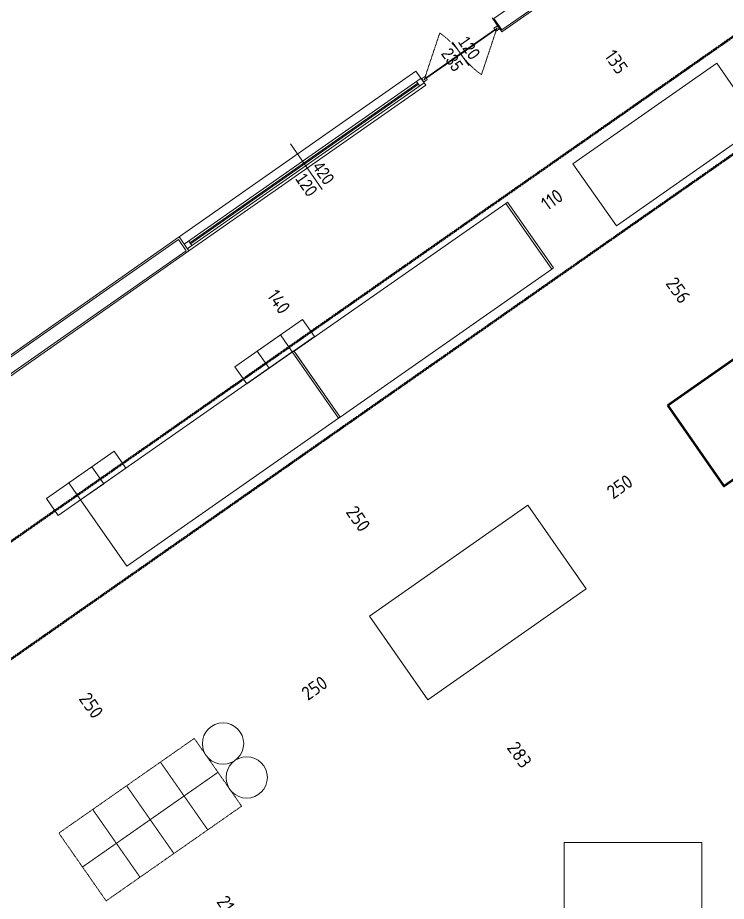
# Model space of a CAD drawing. Header units: millimetres. Extents: x 8265 to 78888, y 1905 to 34251.
# Drawn here: x 40386 to 41415, y 24198 to 25481 of the extents above; entities that cross this region are included whole.
import ezdxf

# ---------------------------------------------------------------- set-up
doc = ezdxf.new("R2010")
doc.units = ezdxf.units.MM
for name, pattern in [('HIDDEN2', [0.175, 0.125, -0.05]), ('HIDDEN3', [0.25, 0.125, -0.125]), ('TRATTEGGIATA2', [0.375, 0.25, -0.125])]:
    doc.linetypes.add(name, pattern=pattern)
doc.layers.get('Defpoints').update_dxf_attribs({"lineweight": 0})
for name, color, linetype, lineweight in [('430_TAVOLATI_001-AM_0', 3, 'Continuous', 0), ('437_RIVESTIMENTI_001-AM_0', 13, 'Continuous', 0), ('439_TESTI_SERRAMENTI_001-AM_0', 11, 'Continuous', 0), ('440_ALTRI_ELEMENTI_001-AM_0', 31, 'Continuous', 50), ('441_SERRAMENTI_001-AM_0', 1, 'Continuous', 0), ('461_LAYOUT_SCHEMA_001-AM_0', 11, 'Continuous', 50), ('461_LAYOUT_SCHEMATICO_001-AM_0', 11, 'Continuous', 0), ('461_SCHEMATICO_0', 11, 'Continuous', 0), ('464_LAY_OUT_TQ_001-AM_0', 2, 'Continuous', 0), ('AM_0', 7, 'Continuous', 50)]:
    doc.layers.add(name, color=color, linetype=linetype, lineweight=lineweight)
doc.styles.add('QUOTE', font='arial.ttf', dxfattribs={"width": 0.8})
doc.styles.get("Standard").update_dxf_attribs({"font": 'isocp.shx'})
doc.dimstyles.new('Quote Svl$0', dxfattribs={"dimscale": 100, "dimtxt": 0.2, "dimasz": 0.15, "dimexe": 0, "dimexo": 0.2, "dimgap": 0.1, "dimtad": 1, "dimdec": 0, "dimdsep": 46, "dimtxsty": 'Standard', "dimblk": 'ARCHTICK', "dimcen": 0.2, "dimse1": 1, "dimse2": 1, "dimsd1": 1, "dimsd2": 1, "dimclrd": 256, "dimclre": 256, "dimclrt": 256, "dimadec": 0, "dimazin": 2, "dimtp": 0.1, "dimtm": 0.1, "dimtfac": 0.71, "dimtdec": 0, "dimtmove": 0, "dimatfit": 3, "dimldrblk": 'ARCHTICK', "dimfxl": 1, "dimtzin": 0, "dimlwd": -1, "dimlwe": -1, "dimarcsym": 0})

# ---------------------------------------------------------------- blocks, each defined once
blk = doc.blocks.new('*D224')
at = {"layer": 'Defpoints', "color": 0, "transparency": 16777216}
for p in [(40707.9, 25114.9, -3.8), (40707.9, 25114.9), (40789.6, 24998.3, 3.1)]:
    blk.add_point(p, dxfattribs=at)
at = {"layer": '464_LAY_OUT_TQ_001-AM_0', "transparency": 16777216, "insert": (40765.2, 25068.1), "char_height": 20, "attachment_point": 5, "rotation": 305}
blk.add_mtext('140', dxfattribs=at)
blk = doc.blocks.new('_ArchTick')
at = {"layer": 'AM_0', "color": 0, "const_width": 0.15}
blk.add_lwpolyline([(-0.5, -0.5), (0.5, 0.5)], dxfattribs=at)
blk = doc.blocks.new('*D225')
at = {"layer": 'Defpoints', "color": 0, "transparency": 16777216}
for p in [(40707.9, 25114.9, -3.8), (40707.9, 25114.9), (40789.6, 24998.3, 3.1)]:
    blk.add_point(p, dxfattribs=at)
at = {"layer": '464_LAY_OUT_TQ_001-AM_0', "transparency": 16777216, "insert": (40765.2, 25068.1), "char_height": 20, "attachment_point": 5, "rotation": 305}
blk.add_mtext('140', dxfattribs=at)
blk = doc.blocks.new('*D227')
at = {"layer": 'Defpoints', "color": 0, "transparency": 16777216}
for p in [(41172.1, 25439.9, 0), (41277.2, 25349.9), (41248.8, 25330.1)]:
    blk.add_point(p, dxfattribs=at)
at = {"layer": '464_LAY_OUT_TQ_001-AM_0', "transparency": 16777216, "insert": (41255.2, 25416.3), "char_height": 20, "attachment_point": 5, "rotation": 304.9495}
blk.add_mtext('135', dxfattribs=at)
blk = doc.blocks.new('*D335')
at = {"layer": 'Defpoints', "color": 0, "transparency": 16777216}
for p in [(41218.3, 25231.4), (41254.2, 25180, 3.1), (41164.2, 25117.1, 3.1)]:
    blk.add_point(p, dxfattribs=at)
at = {"layer": '464_LAY_OUT_TQ_001-AM_0', "transparency": 16777216, "insert": (41161.9, 25216.3), "char_height": 20, "attachment_point": 5, "rotation": 34.9465}
blk.add_mtext('110', dxfattribs=at)
blk = doc.blocks.new('*D337')
at = {"layer": 'Defpoints', "color": 0, "transparency": 16777216}
for p in [(40548.4, 24673.3, 3.1), (40404.8, 24573), (40494.9, 24330.9, 3.1)]:
    blk.add_point(p, dxfattribs=at)
at = {"layer": '464_LAY_OUT_TQ_001-AM_0', "transparency": 16777216, "insert": (40492.8, 24482), "char_height": 20, "attachment_point": 5, "rotation": 304.9464}
blk.add_mtext('250', dxfattribs=at)
blk = doc.blocks.new('*D338')
at = {"layer": 'Defpoints', "color": 0, "transparency": 16777216}
for p in [(40858.2, 24889.8, 3.1), (40792.6, 24844), (40896.5, 24611.6, 3.1)]:
    blk.add_point(p, dxfattribs=at)
at = {"layer": '464_LAY_OUT_TQ_001-AM_0', "transparency": 16777216, "insert": (40880.6, 24753), "char_height": 20, "attachment_point": 5, "rotation": 304.9464}
blk.add_mtext('250', dxfattribs=at)
blk = doc.blocks.new('*D339')
at = {"layer": 'Defpoints', "color": 0, "transparency": 16777216}
for p in [(40896.5, 24611.6, 3.1), (40930.9, 24562.4), (40691.6, 24468.4, 3.1)]:
    blk.add_point(p, dxfattribs=at)
at = {"layer": '464_LAY_OUT_TQ_001-AM_0', "transparency": 16777216, "insert": (40817, 24507.2), "char_height": 20, "attachment_point": 5, "rotation": 34.9464}
blk.add_mtext('250', dxfattribs=at)
blk = doc.blocks.new('A$C502D57FE')
at = {"linetype": 'HIDDEN3'}
for points in [[(0, 60), (0, 0), (60, 0), (60, 60), (0, 60)], [(60, 60), (60, 0), (120, 0), (120, 60), (60, 60)], [(120, 60), (120, 0), (180, 0), (180, 60), (120, 60)], [(180, 60), (180, 0), (240, 0), (240, 60), (180, 60)], [(0, 0), (0, -60), (60, -60), (60, 0), (0, 0)], [(60, 0), (60, -60), (120, -60), (120, 0), (60, 0)], [(120, 0), (120, -60), (180, -60), (180, 0), (120, 0)], [(180, 0), (180, -60), (240, -60), (240, 0), (180, 0)]]:
    blk.add_lwpolyline(points, dxfattribs=at)
blk = doc.blocks.new('*D322')
at = {"layer": 'Defpoints', "color": 0, "transparency": 16777216}
for p in [(40612.8, 24266.9), (40616.1, 24269.2), (40741.7, 24089.5)]:
    blk.add_point(p, dxfattribs=at)
at = {"layer": '464_LAY_OUT_TQ_001-AM_0', "transparency": 16777216, "insert": (40692, 24188.5), "char_height": 20, "attachment_point": 5, "rotation": 304.9464}
blk.add_mtext('219', dxfattribs=at)
blk = doc.blocks.new('*D327')
at = {"layer": 'Defpoints', "color": 0, "transparency": 16777216}
for p in [(41255.5, 25178.2), (41402.1, 24968.4), (41402.1, 24968.4)]:
    blk.add_point(p, dxfattribs=at)
at = {"layer": '464_LAY_OUT_TQ_001-AM_0', "transparency": 16777216, "insert": (41345.2, 25084.8), "char_height": 20, "attachment_point": 5, "rotation": 304.9464}
blk.add_mtext('256', dxfattribs=at)
blk = doc.blocks.new('*D328')
at = {"layer": 'Defpoints', "color": 0, "transparency": 16777216}
for p in [(41374, 24855), (41374.1, 24854.8), (41169.2, 24711.9)]:
    blk.add_point(p, dxfattribs=at)
at = {"layer": '464_LAY_OUT_TQ_001-AM_0', "transparency": 16777216, "insert": (41260.3, 24799.6), "char_height": 20, "attachment_point": 5, "rotation": 34.9457}
blk.add_mtext('250', dxfattribs=at)
blk = doc.blocks.new('*D333')
at = {"layer": 'Defpoints', "color": 0, "transparency": 16777216}
for p in [(41017.1, 24515.1), (41017.1, 24515.1), (41179.7, 24282.8)]:
    blk.add_point(p, dxfattribs=at)
at = {"layer": '464_LAY_OUT_TQ_001-AM_0', "transparency": 16777216, "insert": (41114.8, 24410.4), "char_height": 20, "attachment_point": 5, "rotation": 305}
blk.add_mtext('283', dxfattribs=at)

msp = doc.modelspace()

# ---------------------------------------------------------------- linework, layer by layer
at = {"layer": '430_TAVOLATI_001-AM_0'}
for p, q in [((41301.4, 25636.1), (41077.6, 25479.3)), ((41314.9, 25621.1), (41089.1, 25463)), ((40177.6, 24849.1), (40619.3, 25158.5)), ((40619.3, 25158.5), (40630.7, 25142.1)), ((40630.7, 25142.1), (40147.4, 24803.6))]:
    msp.add_line(p, q, dxfattribs=at)
msp.add_lwpolyline([(41077.6, 25479.3), (41089.1, 25463)], dxfattribs=at)
at = {"layer": '437_RIVESTIMENTI_001-AM_0'}
for p, q in [((41315.7, 25618.6), (41089.3, 25460.1)), ((41074.9, 25480.5), (41089.3, 25460.1)), ((40180.1, 24853.9), (40620.3, 25162.2)), ((40620.3, 25162.2), (40634.6, 25141.8)), ((40634.6, 25141.8), (40155.5, 24806.2))]:
    msp.add_line(p, q, dxfattribs=at)
at = {"layer": '440_ALTRI_ELEMENTI_001-AM_0', "linetype": 'TRATTEGGIATA2'}
for p, q in [((40165, 24572.5), (41461.8, 25478.9)), ((40165, 24401.7), (41507.3, 25339.9))]:
    msp.add_line(p, q, dxfattribs=at)
at = {"layer": '441_SERRAMENTI_001-AM_0'}
for points in [[(41077.7, 25465.3), (41081.8, 25468.2)], [(41081.8, 25468.2), (41084.6, 25466.8)], [(41029, 25428.5), (41079.8, 25464)], [(41080.4, 25463.2), (41029.6, 25427.6)], [(41079, 25463.5), (41077.7, 25465.3)], [(41080.9, 25460.8), (41079.6, 25462.6)], [(41079.8, 25464), (41080.4, 25463.2)], [(41084.9, 25463.7), (41080.9, 25460.8)], [(41082.7, 25465.5), (41081.1, 25464.3)], [(41081.3, 25465.7), (41082.5, 25464.1)], [(41084.6, 25466.8), (41084.9, 25463.7)], [(41017.4, 25445), (41041.1, 25411.1)], [(41029, 25428.5), (40978.2, 25392.9)], [(40978.8, 25392.1), (41029.6, 25427.6)], [(41029.6, 25427.6), (41029, 25428.5)], [(41029.6, 25427.6), (41029, 25428.5)], [(40620.3, 25162.2), (40964.4, 25403.1)], [(40964.4, 25403.1), (40978.7, 25382.6)], [(40971.8, 25392.5), (40627.7, 25151.6)], [(40977.7, 25395.3), (40973.6, 25392.5)], [(40973.6, 25392.5), (40974, 25389.3)], [(40975.8, 25390.6), (40977.5, 25391.8)], [(40976.1, 25392), (40977.2, 25390.4)], [(40976.8, 25387.9), (40980.9, 25390.8)], [(40979, 25393.5), (40977.7, 25395.3)], [(40978.2, 25392.9), (40978.8, 25392.1)], [(40980.9, 25390.8), (40979.6, 25392.7)], [(40976.4, 25385.9), (40632.3, 25145)], [(40634.6, 25141.8), (40978.7, 25382.6)], [(40967, 25385.4), (40636, 25153.7)], [(40968.1, 25383.8), (40637.2, 25152.1)], [(40969.8, 25381.3), (40965.3, 25387.9)], [(40974, 25389.3), (40976.8, 25387.9)], [(40782, 25297.4), (40828.3, 25231.2)], [(40638.9, 25149.6), (40632.3, 25145)], [(40638.9, 25149.6), (40634.3, 25156.2)]]:
    msp.add_lwpolyline(points, dxfattribs=at)
at = {"layer": '441_SERRAMENTI_001-AM_0', "linetype": 'HIDDEN2'}
for points in [[(40976.6, 25391.2), (40999, 25458.3)], [(41081.9, 25464.9), (41059.5, 25397.8)]]:
    msp.add_lwpolyline(points, dxfattribs=at)
for points in [[(40999, 25458.3, -0.087489), (41029.3, 25428.1)], [(41059.5, 25397.8, -0.087489), (41029.3, 25428.1)]]:
    msp.add_lwpolyline(points, format="xyb", dxfattribs=at)
at = {"layer": '461_LAYOUT_SCHEMA_001-AM_0'}
msp.add_lwpolyline([(41330, 24917.9), (41447.7, 25000.2), (41530, 24882.5), (41412.2, 24800.2)], close=True, dxfattribs=at)
at = {"layer": '461_LAYOUT_SCHEMATICO_001-AM_0'}
for points in [[(41192.4, 25268.5), (41401.5, 25414.6), (41463.8, 25323.9), (41255.5, 25178.2)], [(40787.7, 24996.1), (41095.1, 25210.9), (41161.8, 25115.4), (40854.4, 24900.6)], [(41095.1, 25210.9), (41097.5, 25212.6), (41164.2, 25117.1), (41161.8, 25115.4)], [(40817, 25017.8), (40718.7, 24949.1), (40701.5, 24973.6), (40799.8, 25042.4)], [(40733.8, 24996.3), (40767.5, 25019.8), (40784.6, 24995.2), (40751, 24971.7)], [(40477.3, 24780.4), (40784.6, 24995.2), (40851.9, 24898.9), (40544.6, 24684.1)], [(40784.6, 24995.2), (40787.1, 24996.9), (40854.4, 24900.6), (40851.9, 24898.9)], [(40543.2, 24826.5), (40444.9, 24757.7), (40427.7, 24782.3), (40526.1, 24851.1)], [(40460.1, 24805), (40493.7, 24828.4), (40510.9, 24803.8), (40477.3, 24780.4)], [(40896.7, 24611.4), (40981.6, 24490.1), (41211.7, 24651.3), (41126.9, 24772.6)]]:
    msp.add_lwpolyline(points, close=True, dxfattribs=at)
for centre in [(40684.2, 24426.6), (40718.6, 24377.4)]:
    msp.add_circle(centre, 30, dxfattribs=at)
at = {"layer": '461_SCHEMATICO_0'}
msp.add_lwpolyline([(41179.7, 24282.8), (41379.7, 24282.8), (41379.7, 24167.8), (41179.7, 24167.8)], close=True, dxfattribs=at)

# ---------------------------------------------------------------- block references
at = {"layer": '461_LAYOUT_SCHEMATICO_001-AM_0', "rotation": 34.94644281952723}
msp.add_blockref('A$C502D57FE', (40480.1, 24247.4), dxfattribs=at)

# ---------------------------------------------------------------- texts
at = {"layer": '439_TESTI_SERRAMENTI_001-AM_0', "char_height": 18, "attachment_point": 5, "rotation": 305, "style": 'QUOTE'}
for s, insert in [('120\\P235', (41029.3, 25428.1, 0.3)), ('420\\P120', (40817.6, 25246.5, 1.8))]:
    msp.add_mtext(s, dxfattribs=dict(at, insert=insert))

# ---------------------------------------------------------------- dimensions: what is measured, and where the dimension line sits
at = {"layer": '464_LAY_OUT_TQ_001-AM_0'}
for p1, p2, distance, override, picture, middle in [((41172.1, 25439.9, 0), (41248.8, 25330.1), 34.7, {"dimrnd": 5, "dimfxl": 0}, '*D227', (41255.2, 25416.3)), ((41164.2, 25117.1, 3.1), (41254.2, 25180, 3.1), 62.7, {"dimrnd": 5, "dimfxl": 0}, '*D335', (41161.9, 25216.3)), ((41255.5, 25178.2), (41402.1, 24968.4), 0, {"dimtmove": 1}, '*D327', (41345.2, 25084.8)), ((40789.6, 24998.3, 3.1), (40707.9, 25114.9, -3.8), 0, {"dimrnd": 5, "dimfxl": 0}, '*D224', (40765.2, 25068.1)), ((40789.6, 24998.3, 3.1), (40707.9, 25114.9, -3.8), 0, {"dimrnd": 5, "dimfxl": 0}, '*D225', (40765.2, 25068.1)), ((41169.2, 24711.9), (41374, 24855), -0.2, {"dimtmove": 1}, '*D328', (41260.3, 24799.6))]:
    dim = msp.add_aligned_dim(p1=p1, p2=p2, distance=distance, dimstyle='Quote Svl$0', override=override, dxfattribs=at)
    dim.commit()
    dim.dimension.update_dxf_attribs({"geometry": picture, "text_midpoint": middle})
for base, p1, p2, picture, middle in [((40792.6, 24844), (40896.5, 24611.6, 3.1), (40858.2, 24889.8, 3.1), '*D338', (40880.6, 24753)), ((40404.8, 24573), (40494.9, 24330.9, 3.1), (40548.4, 24673.3, 3.1), '*D337', (40492.8, 24482))]:
    dim = msp.add_linear_dim(base=base, p1=p1, p2=p2, angle=304.9464, dimstyle='Quote Svl$0', override={"dimtmove": 1}, dxfattribs=at)
    dim.commit()
    dim.dimension.update_dxf_attribs({"geometry": picture, "text_midpoint": middle})
for p1, p2, distance, picture, middle in [((40691.6, 24468.4, 3.1), (40896.5, 24611.6, 3.1), -60, '*D339', (40817, 24507.2)), ((41179.7365, 24282.8497), (41017.1426, 24515.0578), 0, '*D333', (41114.8242, 24410.4264)), ((40741.7, 24089.5), (40616.1, 24269.2), 4.1, '*D322', (40692, 24188.5))]:
    dim = msp.add_aligned_dim(p1=p1, p2=p2, distance=distance, dimstyle='Quote Svl$0', dxfattribs=at)
    dim.commit()
    dim.dimension.update_dxf_attribs({"geometry": picture, "text_midpoint": middle})

doc.saveas('drawing.dxf')
